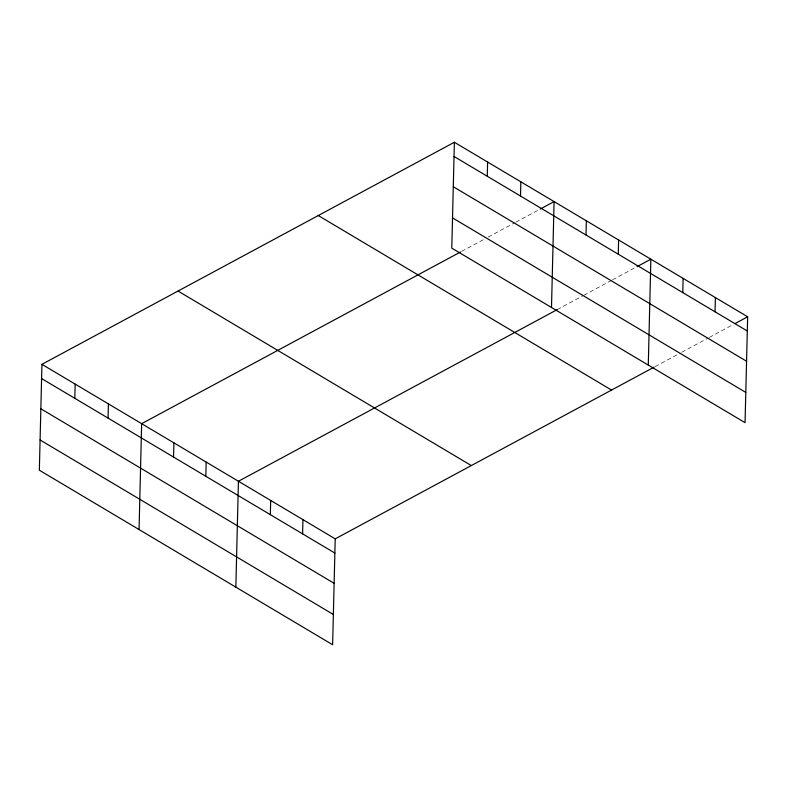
<?xml version="1.0" encoding="UTF-8"?>
<svg xmlns="http://www.w3.org/2000/svg" width="787" height="787" viewBox="0 0 787 787"><rect width="100%" height="100%" fill="white"/><g stroke="black" fill="none" stroke-linecap="round" stroke-linejoin="round"><path stroke-width="0.59" stroke-dasharray="3.94 2.95" d="M461.585 251.407L484.979 238.815M488.166 237.094L514.747 222.78M515.81 222.209L539.203 209.617M557.294 309.576L582.813 295.833M583.885 295.263L611.529 280.379M612.591 279.798L635.985 267.206M655.138 366.594L679.594 353.422M681.729 352.281L708.31 337.967M709.372 337.397L732.766 324.795"/><path stroke-width="1.18" d="M454.374 142.26L451.787 248.151L745.063 422.668L747.65 316.787L454.374 142.26L41.937 364.332L39.35 470.213L332.626 644.74L335.213 538.849L654.076 367.165M74.824 398.32L75.178 384.115M108.065 418.104L108.409 403.888M139.063 529.553L141.65 423.672L460.513 251.978M173.563 457.08L173.907 442.865M205.82 476.273L206.174 462.067M235.844 587.141L238.431 481.26L557.294 309.576M270.344 514.668L270.689 500.463M302.602 533.871L302.946 519.656M487.271 176.258L487.615 162.043M520.502 196.032L520.856 181.817M551.5 307.481L554.087 201.6L540.266 209.047M586 235.008L586.354 220.793M618.267 254.211L618.612 239.996M648.281 365.079L650.869 259.189L637.047 266.636M682.782 292.607L683.126 278.391M715.039 311.8L715.393 297.584M734.891 323.654L747.65 316.787M454.03 156.475L747.306 330.993M453.292 186.726L746.568 361.253M452.525 217.891L745.801 392.418M318.273 215.549L611.548 390.067M178.039 291.052L471.315 465.57M41.937 364.332L335.213 538.849M41.593 378.547L334.859 553.064M40.855 408.797L334.121 583.315M40.088 439.963L333.363 614.49"/></g></svg>
